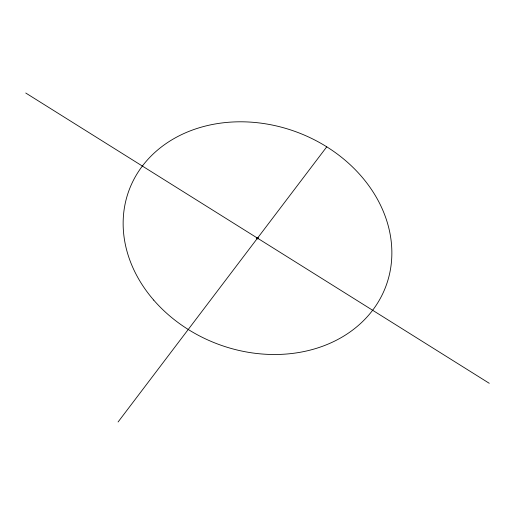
<?xml version="1.0" encoding="UTF-8"?>
<svg xmlns="http://www.w3.org/2000/svg" width="515" height="515" viewBox="0 0 515 515"><rect width="100%" height="100%" fill="white"/><g stroke="black" fill="none" stroke-linecap="round" stroke-linejoin="round"><path stroke-width="0.77" d="M118.083 421.978L257.056 238.741M257.944 237.563L326.761 146.827M25.75 93.022L489.25 383.289M153.728 300.11A137.099 113.12 20.6 0 0 383.302 292.469A137.099 113.12 20.6 0 0 235.477 121.881A137.099 113.12 20.6 0 0 153.728 300.11M256.831 238.554A0.882 0.727 20.6 0 0 258.311 238.503A0.882 0.727 20.6 0 0 257.358 237.402A0.882 0.727 20.6 0 0 256.831 238.554"/></g></svg>
